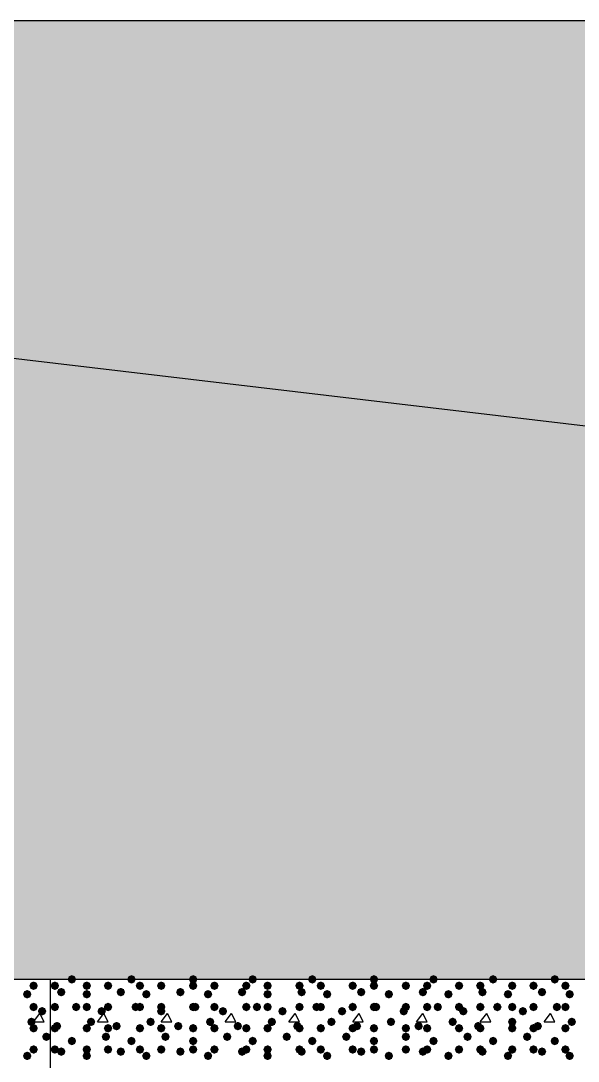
# Model space of a CAD drawing. Header units: millimetres. Extents: x 0 to 420, y 0 to 297.
# Drawn here: x 89.41 to 100.5, y 199.62 to 220.34 of the extents above; entities that cross this region are included whole.
import ezdxf

# ---------------------------------------------------------------- set-up
doc = ezdxf.new("R2010")
doc.units = ezdxf.units.MM
doc.layers.get('0').update_dxf_attribs({"linetype": 'CONTINUOUS'})

msp = doc.modelspace()

# ---------------------------------------------------------------- hatches: boundary and pattern name
at = {"true_color": 0x000008}
h = msp.add_hatch(color=0, dxfattribs=at)
h.paths.add_polyline_path([(193.844333, 220.345), (32.469667, 220.345), (193.844333, 201.252667)], flags=0)
h.paths.add_polyline_path([(32.469667, 220.345), (193.844333, 201.252667), (32.469667, 201.252667)], flags=0)
for points in [[(90.508667, 201.252667), (90.483796, 201.192871), (90.424, 201.168), (90.364204, 201.192871), (90.339333, 201.252667), (90.364204, 201.312462), (90.424, 201.337333), (90.483796, 201.312463)], [(91.694, 201.252667), (91.669129, 201.192871), (91.609333, 201.168), (91.549538, 201.192871), (91.524667, 201.252667), (91.549537, 201.312462), (91.609333, 201.337333), (91.669129, 201.312463)], [(92.921667, 201.252667), (92.896796, 201.192871), (92.837, 201.168), (92.777204, 201.192871), (92.752333, 201.252667), (92.777204, 201.312462), (92.837, 201.337333), (92.896796, 201.312463)], [(94.107, 201.252667), (94.082129, 201.192871), (94.022333, 201.168), (93.962538, 201.192871), (93.937667, 201.252667), (93.962537, 201.312462), (94.022333, 201.337333), (94.082129, 201.312463)], [(95.292333, 201.252667), (95.267463, 201.192871), (95.207667, 201.168), (95.147871, 201.192871), (95.123, 201.252667), (95.147871, 201.312462), (95.207667, 201.337333), (95.267462, 201.312463)], [(96.52, 201.252667), (96.495129, 201.192871), (96.435333, 201.168), (96.375538, 201.192871), (96.350667, 201.252667), (96.375537, 201.312462), (96.435333, 201.337333), (96.495129, 201.312463)], [(97.705333, 201.252667), (97.680463, 201.192871), (97.620667, 201.168), (97.560871, 201.192871), (97.536, 201.252667), (97.560871, 201.312462), (97.620667, 201.337333), (97.680462, 201.312463)], [(98.890667, 201.252667), (98.865796, 201.192871), (98.806, 201.168), (98.746204, 201.192871), (98.721333, 201.252667), (98.746204, 201.312462), (98.806, 201.337333), (98.865796, 201.312463)], [(100.118333, 201.252667), (100.093463, 201.192871), (100.033667, 201.168), (99.973871, 201.192871), (99.949, 201.252667), (99.973871, 201.312462), (100.033667, 201.337333), (100.093462, 201.312463)], [(90.17, 201.125667), (90.145129, 201.065871), (90.085333, 201.041), (90.025538, 201.065871), (90.000667, 201.125667), (90.025537, 201.185462), (90.085333, 201.210333), (90.145129, 201.185463)], [(90.297, 200.998667), (90.272129, 200.938871), (90.212333, 200.914), (90.152538, 200.938871), (90.127667, 200.998667), (90.152537, 201.058462), (90.212333, 201.083333), (90.272129, 201.058463)], [(90.805, 201.125667), (90.780129, 201.065871), (90.720333, 201.041), (90.660538, 201.065871), (90.635667, 201.125667), (90.660537, 201.185462), (90.720333, 201.210333), (90.780129, 201.185463)], [(90.805, 200.956333), (90.780129, 200.896537), (90.720333, 200.871667), (90.660538, 200.896537), (90.635667, 200.956333), (90.660537, 201.016129), (90.720333, 201.041), (90.780129, 201.016129)], [(91.228333, 201.125667), (91.203463, 201.065871), (91.143667, 201.041), (91.083871, 201.065871), (91.059, 201.125667), (91.083871, 201.185462), (91.143667, 201.210333), (91.203462, 201.185463)], [(91.482333, 200.998667), (91.457463, 200.938871), (91.397667, 200.914), (91.337871, 200.938871), (91.313, 200.998667), (91.337871, 201.058462), (91.397667, 201.083333), (91.457462, 201.058463)], [(91.863333, 201.125667), (91.838463, 201.065871), (91.778667, 201.041), (91.718871, 201.065871), (91.694, 201.125667), (91.718871, 201.185462), (91.778667, 201.210333), (91.838462, 201.185463)], [(91.990333, 200.956333), (91.965463, 200.896537), (91.905667, 200.871667), (91.845871, 200.896537), (91.821, 200.956333), (91.845871, 201.016129), (91.905667, 201.041), (91.965462, 201.016129)], [(92.286667, 201.125667), (92.261796, 201.065871), (92.202, 201.041), (92.142204, 201.065871), (92.117333, 201.125667), (92.142204, 201.185462), (92.202, 201.210333), (92.261796, 201.185463)], [(92.667667, 200.998667), (92.642796, 200.938871), (92.583, 200.914), (92.523204, 200.938871), (92.498333, 200.998667), (92.523204, 201.058462), (92.583, 201.083333), (92.642796, 201.058463)], [(92.921667, 201.125667), (92.896796, 201.065871), (92.837, 201.041), (92.777204, 201.065871), (92.752333, 201.125667), (92.777204, 201.185462), (92.837, 201.210333), (92.896796, 201.185463)], [(93.218, 200.956333), (93.193129, 200.896537), (93.133333, 200.871667), (93.073538, 200.896537), (93.048667, 200.956333), (93.073537, 201.016129), (93.133333, 201.041), (93.193129, 201.016129)], [(93.345, 201.125667), (93.320129, 201.065871), (93.260333, 201.041), (93.200538, 201.065871), (93.175667, 201.125667), (93.200537, 201.185462), (93.260333, 201.210333), (93.320129, 201.185463)], [(93.895333, 200.998667), (93.870463, 200.938871), (93.810667, 200.914), (93.750871, 200.938871), (93.726, 200.998667), (93.750871, 201.058462), (93.810667, 201.083333), (93.870462, 201.058463)], [(93.98, 201.125667), (93.955129, 201.065871), (93.895333, 201.041), (93.835538, 201.065871), (93.810667, 201.125667), (93.835537, 201.185462), (93.895333, 201.210333), (93.955129, 201.185463)], [(94.403333, 201.125667), (94.378463, 201.065871), (94.318667, 201.041), (94.258871, 201.065871), (94.234, 201.125667), (94.258871, 201.185462), (94.318667, 201.210333), (94.378462, 201.185463)], [(94.403333, 200.956333), (94.378463, 200.896537), (94.318667, 200.871667), (94.258871, 200.896537), (94.234, 200.956333), (94.258871, 201.016129), (94.318667, 201.041), (94.378462, 201.016129)], [(95.038333, 201.125667), (95.013463, 201.065871), (94.953667, 201.041), (94.893871, 201.065871), (94.869, 201.125667), (94.893871, 201.185462), (94.953667, 201.210333), (95.013462, 201.185463)], [(95.080667, 200.998667), (95.055796, 200.938871), (94.996, 200.914), (94.936204, 200.938871), (94.911333, 200.998667), (94.936204, 201.058462), (94.996, 201.083333), (95.055796, 201.058463)], [(95.461667, 201.125667), (95.436796, 201.065871), (95.377, 201.041), (95.317204, 201.065871), (95.292333, 201.125667), (95.317204, 201.185462), (95.377, 201.210333), (95.436796, 201.185463)], [(95.588667, 200.956333), (95.563796, 200.896537), (95.504, 200.871667), (95.444204, 200.896537), (95.419333, 200.956333), (95.444204, 201.016129), (95.504, 201.041), (95.563796, 201.016129)], [(96.096667, 201.125667), (96.071796, 201.065871), (96.012, 201.041), (95.952204, 201.065871), (95.927333, 201.125667), (95.952204, 201.185462), (96.012, 201.210333), (96.071796, 201.185463)], [(96.266, 200.998667), (96.241129, 200.938871), (96.181333, 200.914), (96.121537, 200.938871), (96.096667, 200.998667), (96.121537, 201.058462), (96.181333, 201.083333), (96.241129, 201.058463)], [(96.52, 201.125667), (96.495129, 201.065871), (96.435333, 201.041), (96.375538, 201.065871), (96.350667, 201.125667), (96.375537, 201.185462), (96.435333, 201.210333), (96.495129, 201.185463)], [(96.816333, 200.956333), (96.791462, 200.896537), (96.731667, 200.871667), (96.671871, 200.896537), (96.647, 200.956333), (96.671871, 201.016129), (96.731667, 201.041), (96.791462, 201.016129)], [(97.155, 201.125667), (97.130129, 201.065871), (97.070333, 201.041), (97.010538, 201.065871), (96.985667, 201.125667), (97.010537, 201.185462), (97.070333, 201.210333), (97.130129, 201.185463)], [(97.493667, 200.998667), (97.468796, 200.938871), (97.409, 200.914), (97.349204, 200.938871), (97.324333, 200.998667), (97.349204, 201.058462), (97.409, 201.083333), (97.468796, 201.058463)], [(97.578333, 201.125667), (97.553463, 201.065871), (97.493667, 201.041), (97.433871, 201.065871), (97.409, 201.125667), (97.433871, 201.185462), (97.493667, 201.210333), (97.553462, 201.185463)], [(98.001667, 200.956333), (97.976796, 200.896537), (97.917, 200.871667), (97.857204, 200.896537), (97.832333, 200.956333), (97.857204, 201.016129), (97.917, 201.041), (97.976796, 201.016129)], [(98.213333, 201.125667), (98.188463, 201.065871), (98.128667, 201.041), (98.068871, 201.065871), (98.044, 201.125667), (98.068871, 201.185462), (98.128667, 201.210333), (98.188462, 201.185463)], [(98.636667, 201.125667), (98.611796, 201.065871), (98.552, 201.041), (98.492204, 201.065871), (98.467333, 201.125667), (98.492204, 201.185462), (98.552, 201.210333), (98.611796, 201.185463)], [(98.679, 200.998667), (98.654129, 200.938871), (98.594333, 200.914), (98.534538, 200.938871), (98.509667, 200.998667), (98.534537, 201.058462), (98.594333, 201.083333), (98.654129, 201.058463)], [(99.187, 200.956333), (99.162129, 200.896537), (99.102333, 200.871667), (99.042538, 200.896537), (99.017667, 200.956333), (99.042537, 201.016129), (99.102333, 201.041), (99.162129, 201.016129)], [(99.271667, 201.125667), (99.246796, 201.065871), (99.187, 201.041), (99.127204, 201.065871), (99.102333, 201.125667), (99.127204, 201.185462), (99.187, 201.210333), (99.246796, 201.185463)], [(99.695, 201.125667), (99.670129, 201.065871), (99.610333, 201.041), (99.550538, 201.065871), (99.525667, 201.125667), (99.550537, 201.185462), (99.610333, 201.210333), (99.670129, 201.185463)], [(99.864333, 200.998667), (99.839462, 200.938871), (99.779667, 200.914), (99.719871, 200.938871), (99.695, 200.998667), (99.719871, 201.058462), (99.779667, 201.083333), (99.839462, 201.058463)], [(100.33, 201.125667), (100.305129, 201.065871), (100.245333, 201.041), (100.185538, 201.065871), (100.160667, 201.125667), (100.185537, 201.185462), (100.245333, 201.210333), (100.305129, 201.185463)], [(100.414667, 200.956333), (100.389796, 200.896537), (100.33, 200.871667), (100.270204, 200.896537), (100.245333, 200.956333), (100.270204, 201.016129), (100.33, 201.041), (100.389796, 201.016129)], [(90.17, 200.702333), (90.145129, 200.642537), (90.085333, 200.617667), (90.025538, 200.642537), (90.000667, 200.702333), (90.025537, 200.762129), (90.085333, 200.787), (90.145129, 200.762129)], [(90.593333, 200.702333), (90.568463, 200.642537), (90.508667, 200.617667), (90.448871, 200.642537), (90.424, 200.702333), (90.448871, 200.762129), (90.508667, 200.787), (90.568462, 200.762129)], [(90.805, 200.702333), (90.780129, 200.642537), (90.720333, 200.617667), (90.660538, 200.642537), (90.635667, 200.702333), (90.660537, 200.762129), (90.720333, 200.787), (90.780129, 200.762129)], [(91.101333, 200.617667), (91.076462, 200.557871), (91.016667, 200.533), (90.956871, 200.557871), (90.932, 200.617667), (90.956871, 200.677462), (91.016667, 200.702333), (91.076462, 200.677463)], [(91.228333, 200.702333), (91.203463, 200.642537), (91.143667, 200.617667), (91.083871, 200.642537), (91.059, 200.702333), (91.083871, 200.762129), (91.143667, 200.787), (91.203462, 200.762129)], [(91.778667, 200.702333), (91.753796, 200.642537), (91.694, 200.617667), (91.634204, 200.642537), (91.609333, 200.702333), (91.634204, 200.762129), (91.694, 200.787), (91.753796, 200.762129)], [(91.863333, 200.702333), (91.838463, 200.642537), (91.778667, 200.617667), (91.718871, 200.642537), (91.694, 200.702333), (91.718871, 200.762129), (91.778667, 200.787), (91.838462, 200.762129)], [(92.286667, 200.702333), (92.261796, 200.642537), (92.202, 200.617667), (92.142204, 200.642537), (92.117333, 200.702333), (92.142204, 200.762129), (92.202, 200.787), (92.261796, 200.762129)], [(92.286667, 200.617667), (92.261796, 200.557871), (92.202, 200.533), (92.142204, 200.557871), (92.117333, 200.617667), (92.142204, 200.677462), (92.202, 200.702333), (92.261796, 200.677463)], [(92.921667, 200.702333), (92.896796, 200.642537), (92.837, 200.617667), (92.777204, 200.642537), (92.752333, 200.702333), (92.777204, 200.762129), (92.837, 200.787), (92.896796, 200.762129)], [(92.964, 200.702333), (92.939129, 200.642537), (92.879333, 200.617667), (92.819538, 200.642537), (92.794667, 200.702333), (92.819537, 200.762129), (92.879333, 200.787), (92.939129, 200.762129)], [(93.345, 200.702333), (93.320129, 200.642537), (93.260333, 200.617667), (93.200538, 200.642537), (93.175667, 200.702333), (93.200537, 200.762129), (93.260333, 200.787), (93.320129, 200.762129)], [(93.514333, 200.617667), (93.489462, 200.557871), (93.429667, 200.533), (93.369871, 200.557871), (93.345, 200.617667), (93.369871, 200.677462), (93.429667, 200.702333), (93.489462, 200.677463)], [(93.98, 200.702333), (93.955129, 200.642537), (93.895333, 200.617667), (93.835538, 200.642537), (93.810667, 200.702333), (93.835537, 200.762129), (93.895333, 200.787), (93.955129, 200.762129)], [(94.191667, 200.702333), (94.166796, 200.642537), (94.107, 200.617667), (94.047204, 200.642537), (94.022333, 200.702333), (94.047204, 200.762129), (94.107, 200.787), (94.166796, 200.762129)], [(94.403333, 200.702333), (94.378463, 200.642537), (94.318667, 200.617667), (94.258871, 200.642537), (94.234, 200.702333), (94.258871, 200.762129), (94.318667, 200.787), (94.378462, 200.762129)], [(94.699667, 200.617667), (94.674796, 200.557871), (94.615, 200.533), (94.555204, 200.557871), (94.530333, 200.617667), (94.555204, 200.677462), (94.615, 200.702333), (94.674796, 200.677463)], [(95.038333, 200.702333), (95.013463, 200.642537), (94.953667, 200.617667), (94.893871, 200.642537), (94.869, 200.702333), (94.893871, 200.762129), (94.953667, 200.787), (95.013462, 200.762129)], [(95.377, 200.702333), (95.352129, 200.642537), (95.292333, 200.617667), (95.232538, 200.642537), (95.207667, 200.702333), (95.232537, 200.762129), (95.292333, 200.787), (95.352129, 200.762129)], [(95.461667, 200.702333), (95.436796, 200.642537), (95.377, 200.617667), (95.317204, 200.642537), (95.292333, 200.702333), (95.317204, 200.762129), (95.377, 200.787), (95.436796, 200.762129)], [(95.885, 200.617667), (95.860129, 200.557871), (95.800333, 200.533), (95.740538, 200.557871), (95.715667, 200.617667), (95.740537, 200.677462), (95.800333, 200.702333), (95.860129, 200.677463)], [(96.096667, 200.702333), (96.071796, 200.642537), (96.012, 200.617667), (95.952204, 200.642537), (95.927333, 200.702333), (95.952204, 200.762129), (96.012, 200.787), (96.071796, 200.762129)], [(96.52, 200.702333), (96.495129, 200.642537), (96.435333, 200.617667), (96.375538, 200.642537), (96.350667, 200.702333), (96.375537, 200.762129), (96.435333, 200.787), (96.495129, 200.762129)], [(96.562333, 200.702333), (96.537463, 200.642537), (96.477667, 200.617667), (96.417871, 200.642537), (96.393, 200.702333), (96.417871, 200.762129), (96.477667, 200.787), (96.537462, 200.762129)], [(97.112667, 200.617667), (97.087796, 200.557871), (97.028, 200.533), (96.968204, 200.557871), (96.943333, 200.617667), (96.968204, 200.677462), (97.028, 200.702333), (97.087796, 200.677463)], [(97.155, 200.702333), (97.130129, 200.642537), (97.070333, 200.617667), (97.010538, 200.642537), (96.985667, 200.702333), (97.010537, 200.762129), (97.070333, 200.787), (97.130129, 200.762129)], [(97.578333, 200.702333), (97.553463, 200.642537), (97.493667, 200.617667), (97.433871, 200.642537), (97.409, 200.702333), (97.433871, 200.762129), (97.493667, 200.787), (97.553462, 200.762129)], [(97.79, 200.702333), (97.765129, 200.642537), (97.705333, 200.617667), (97.645538, 200.642537), (97.620667, 200.702333), (97.645537, 200.762129), (97.705333, 200.787), (97.765129, 200.762129)], [(98.213333, 200.702333), (98.188463, 200.642537), (98.128667, 200.617667), (98.068871, 200.642537), (98.044, 200.702333), (98.068871, 200.762129), (98.128667, 200.787), (98.188462, 200.762129)], [(98.298, 200.617667), (98.273129, 200.557871), (98.213333, 200.533), (98.153537, 200.557871), (98.128667, 200.617667), (98.153537, 200.677462), (98.213333, 200.702333), (98.273129, 200.677463)], [(98.636667, 200.702333), (98.611796, 200.642537), (98.552, 200.617667), (98.492204, 200.642537), (98.467333, 200.702333), (98.492204, 200.762129), (98.552, 200.787), (98.611796, 200.762129)], [(98.975333, 200.702333), (98.950463, 200.642537), (98.890667, 200.617667), (98.830871, 200.642537), (98.806, 200.702333), (98.830871, 200.762129), (98.890667, 200.787), (98.950462, 200.762129)], [(99.271667, 200.702333), (99.246796, 200.642537), (99.187, 200.617667), (99.127204, 200.642537), (99.102333, 200.702333), (99.127204, 200.762129), (99.187, 200.787), (99.246796, 200.762129)], [(99.483333, 200.617667), (99.458463, 200.557871), (99.398667, 200.533), (99.338871, 200.557871), (99.314, 200.617667), (99.338871, 200.677462), (99.398667, 200.702333), (99.458462, 200.677463)], [(99.695, 200.702333), (99.670129, 200.642537), (99.610333, 200.617667), (99.550538, 200.642537), (99.525667, 200.702333), (99.550537, 200.762129), (99.610333, 200.787), (99.670129, 200.762129)], [(100.160667, 200.702333), (100.135796, 200.642537), (100.076, 200.617667), (100.016204, 200.642537), (99.991333, 200.702333), (100.016204, 200.762129), (100.076, 200.787), (100.135796, 200.762129)], [(100.33, 200.702333), (100.305129, 200.642537), (100.245333, 200.617667), (100.185538, 200.642537), (100.160667, 200.702333), (100.185537, 200.762129), (100.245333, 200.787), (100.305129, 200.762129)], [(90.212333, 200.321333), (90.187463, 200.261537), (90.127667, 200.236667), (90.067871, 200.261537), (90.043, 200.321333), (90.067871, 200.381129), (90.127667, 200.406), (90.187462, 200.381129)], [(90.889667, 200.406), (90.864796, 200.346204), (90.805, 200.321333), (90.745204, 200.346204), (90.720333, 200.406), (90.745204, 200.465796), (90.805, 200.490667), (90.864796, 200.465796)], [(91.397667, 200.321333), (91.372796, 200.261537), (91.313, 200.236667), (91.253204, 200.261537), (91.228333, 200.321333), (91.253204, 200.381129), (91.313, 200.406), (91.372796, 200.381129)], [(92.075, 200.406), (92.050129, 200.346204), (91.990333, 200.321333), (91.930538, 200.346204), (91.905667, 200.406), (91.930537, 200.465796), (91.990333, 200.490667), (92.050129, 200.465796)], [(92.625333, 200.321333), (92.600463, 200.261537), (92.540667, 200.236667), (92.480871, 200.261537), (92.456, 200.321333), (92.480871, 200.381129), (92.540667, 200.406), (92.600462, 200.381129)], [(93.260333, 200.406), (93.235463, 200.346204), (93.175667, 200.321333), (93.115871, 200.346204), (93.091, 200.406), (93.115871, 200.465796), (93.175667, 200.490667), (93.235462, 200.465796)], [(93.810667, 200.321333), (93.785796, 200.261537), (93.726, 200.236667), (93.666204, 200.261537), (93.641333, 200.321333), (93.666204, 200.381129), (93.726, 200.406), (93.785796, 200.381129)], [(94.488, 200.406), (94.463129, 200.346204), (94.403333, 200.321333), (94.343537, 200.346204), (94.318667, 200.406), (94.343537, 200.465796), (94.403333, 200.490667), (94.463129, 200.465796)], [(94.996, 200.321333), (94.971129, 200.261537), (94.911333, 200.236667), (94.851537, 200.261537), (94.826667, 200.321333), (94.851537, 200.381129), (94.911333, 200.406), (94.971129, 200.381129)], [(95.673333, 200.406), (95.648463, 200.346204), (95.588667, 200.321333), (95.528871, 200.346204), (95.504, 200.406), (95.528871, 200.465796), (95.588667, 200.490667), (95.648462, 200.465796)], [(96.181333, 200.321333), (96.156462, 200.261537), (96.096667, 200.236667), (96.036871, 200.261537), (96.012, 200.321333), (96.036871, 200.381129), (96.096667, 200.406), (96.156462, 200.381129)], [(96.858667, 200.406), (96.833796, 200.346204), (96.774, 200.321333), (96.714204, 200.346204), (96.689333, 200.406), (96.714204, 200.465796), (96.774, 200.490667), (96.833796, 200.465796)], [(97.409, 200.321333), (97.384129, 200.261537), (97.324333, 200.236667), (97.264538, 200.261537), (97.239667, 200.321333), (97.264537, 200.381129), (97.324333, 200.406), (97.384129, 200.381129)], [(98.086333, 200.406), (98.061462, 200.346204), (98.001667, 200.321333), (97.941871, 200.346204), (97.917, 200.406), (97.941871, 200.465796), (98.001667, 200.490667), (98.061462, 200.465796)], [(98.594333, 200.321333), (98.569462, 200.261537), (98.509667, 200.236667), (98.449871, 200.261537), (98.425, 200.321333), (98.449871, 200.381129), (98.509667, 200.406), (98.569462, 200.381129)], [(99.271667, 200.406), (99.246796, 200.346204), (99.187, 200.321333), (99.127204, 200.346204), (99.102333, 200.406), (99.127204, 200.465796), (99.187, 200.490667), (99.246796, 200.465796)], [(99.779667, 200.321333), (99.754796, 200.261537), (99.695, 200.236667), (99.635204, 200.261537), (99.610333, 200.321333), (99.635204, 200.381129), (99.695, 200.406), (99.754796, 200.381129)], [(100.457, 200.406), (100.432129, 200.346204), (100.372333, 200.321333), (100.312538, 200.346204), (100.287667, 200.406), (100.312537, 200.465796), (100.372333, 200.490667), (100.432129, 200.465796)], [(90.17, 200.279), (90.145129, 200.219204), (90.085333, 200.194333), (90.025538, 200.219204), (90.000667, 200.279), (90.025537, 200.338796), (90.085333, 200.363667), (90.145129, 200.338796)], [(90.805, 200.279), (90.780129, 200.219204), (90.720333, 200.194333), (90.660538, 200.219204), (90.635667, 200.279), (90.660537, 200.338796), (90.720333, 200.363667), (90.780129, 200.338796)], [(91.186, 200.109667), (91.161129, 200.049871), (91.101333, 200.025), (91.041537, 200.049871), (91.016667, 200.109667), (91.041537, 200.169462), (91.101333, 200.194333), (91.161129, 200.169463)], [(91.228333, 200.279), (91.203463, 200.219204), (91.143667, 200.194333), (91.083871, 200.219204), (91.059, 200.279), (91.083871, 200.338796), (91.143667, 200.363667), (91.203462, 200.338796)], [(91.863333, 200.279), (91.838463, 200.219204), (91.778667, 200.194333), (91.718871, 200.219204), (91.694, 200.279), (91.718871, 200.338796), (91.778667, 200.363667), (91.838462, 200.338796)], [(92.286667, 200.279), (92.261796, 200.219204), (92.202, 200.194333), (92.142204, 200.219204), (92.117333, 200.279), (92.142204, 200.338796), (92.202, 200.363667), (92.261796, 200.338796)], [(92.371333, 200.109667), (92.346463, 200.049871), (92.286667, 200.025), (92.226871, 200.049871), (92.202, 200.109667), (92.226871, 200.169462), (92.286667, 200.194333), (92.346462, 200.169463)], [(92.921667, 200.279), (92.896796, 200.219204), (92.837, 200.194333), (92.777204, 200.219204), (92.752333, 200.279), (92.777204, 200.338796), (92.837, 200.363667), (92.896796, 200.338796)], [(93.345, 200.279), (93.320129, 200.219204), (93.260333, 200.194333), (93.200538, 200.219204), (93.175667, 200.279), (93.200537, 200.338796), (93.260333, 200.363667), (93.320129, 200.338796)], [(93.599, 200.109667), (93.574129, 200.049871), (93.514333, 200.025), (93.454538, 200.049871), (93.429667, 200.109667), (93.454537, 200.169462), (93.514333, 200.194333), (93.574129, 200.169463)], [(93.98, 200.279), (93.955129, 200.219204), (93.895333, 200.194333), (93.835538, 200.219204), (93.810667, 200.279), (93.835537, 200.338796), (93.895333, 200.363667), (93.955129, 200.338796)], [(94.403333, 200.279), (94.378463, 200.219204), (94.318667, 200.194333), (94.258871, 200.219204), (94.234, 200.279), (94.258871, 200.338796), (94.318667, 200.363667), (94.378462, 200.338796)], [(94.784333, 200.109667), (94.759462, 200.049871), (94.699667, 200.025), (94.639871, 200.049871), (94.615, 200.109667), (94.639871, 200.169462), (94.699667, 200.194333), (94.759462, 200.169463)], [(95.038333, 200.279), (95.013463, 200.219204), (94.953667, 200.194333), (94.893871, 200.219204), (94.869, 200.279), (94.893871, 200.338796), (94.953667, 200.363667), (95.013462, 200.338796)], [(95.461667, 200.279), (95.436796, 200.219204), (95.377, 200.194333), (95.317204, 200.219204), (95.292333, 200.279), (95.317204, 200.338796), (95.377, 200.363667), (95.436796, 200.338796)], [(95.969667, 200.109667), (95.944796, 200.049871), (95.885, 200.025), (95.825204, 200.049871), (95.800333, 200.109667), (95.825204, 200.169462), (95.885, 200.194333), (95.944796, 200.169463)], [(96.096667, 200.279), (96.071796, 200.219204), (96.012, 200.194333), (95.952204, 200.219204), (95.927333, 200.279), (95.952204, 200.338796), (96.012, 200.363667), (96.071796, 200.338796)], [(96.52, 200.279), (96.495129, 200.219204), (96.435333, 200.194333), (96.375538, 200.219204), (96.350667, 200.279), (96.375537, 200.338796), (96.435333, 200.363667), (96.495129, 200.338796)], [(97.155, 200.279), (97.130129, 200.219204), (97.070333, 200.194333), (97.010538, 200.219204), (96.985667, 200.279), (97.010537, 200.338796), (97.070333, 200.363667), (97.130129, 200.338796)], [(97.155, 200.109667), (97.130129, 200.049871), (97.070333, 200.025), (97.010538, 200.049871), (96.985667, 200.109667), (97.010537, 200.169462), (97.070333, 200.194333), (97.130129, 200.169463)], [(97.578333, 200.279), (97.553463, 200.219204), (97.493667, 200.194333), (97.433871, 200.219204), (97.409, 200.279), (97.433871, 200.338796), (97.493667, 200.363667), (97.553462, 200.338796)], [(98.213333, 200.279), (98.188463, 200.219204), (98.128667, 200.194333), (98.068871, 200.219204), (98.044, 200.279), (98.068871, 200.338796), (98.128667, 200.363667), (98.188462, 200.338796)], [(98.382667, 200.109667), (98.357796, 200.049871), (98.298, 200.025), (98.238204, 200.049871), (98.213333, 200.109667), (98.238204, 200.169462), (98.298, 200.194333), (98.357796, 200.169463)], [(98.636667, 200.279), (98.611796, 200.219204), (98.552, 200.194333), (98.492204, 200.219204), (98.467333, 200.279), (98.492204, 200.338796), (98.552, 200.363667), (98.611796, 200.338796)], [(99.271667, 200.279), (99.246796, 200.219204), (99.187, 200.194333), (99.127204, 200.219204), (99.102333, 200.279), (99.127204, 200.338796), (99.187, 200.363667), (99.246796, 200.338796)], [(99.568, 200.109667), (99.543129, 200.049871), (99.483333, 200.025), (99.423537, 200.049871), (99.398667, 200.109667), (99.423537, 200.169462), (99.483333, 200.194333), (99.543129, 200.169463)], [(99.695, 200.279), (99.670129, 200.219204), (99.610333, 200.194333), (99.550538, 200.219204), (99.525667, 200.279), (99.550537, 200.338796), (99.610333, 200.363667), (99.670129, 200.338796)], [(100.33, 200.279), (100.305129, 200.219204), (100.245333, 200.194333), (100.185538, 200.219204), (100.160667, 200.279), (100.185537, 200.338796), (100.245333, 200.363667), (100.305129, 200.338796)], [(90.508667, 200.025), (90.483796, 199.965204), (90.424, 199.940333), (90.364204, 199.965204), (90.339333, 200.025), (90.364204, 200.084796), (90.424, 200.109667), (90.483796, 200.084796)], [(91.694, 200.025), (91.669129, 199.965204), (91.609333, 199.940333), (91.549538, 199.965204), (91.524667, 200.025), (91.549537, 200.084796), (91.609333, 200.109667), (91.669129, 200.084796)], [(92.921667, 200.025), (92.896796, 199.965204), (92.837, 199.940333), (92.777204, 199.965204), (92.752333, 200.025), (92.777204, 200.084796), (92.837, 200.109667), (92.896796, 200.084796)], [(94.107, 200.025), (94.082129, 199.965204), (94.022333, 199.940333), (93.962538, 199.965204), (93.937667, 200.025), (93.962537, 200.084796), (94.022333, 200.109667), (94.082129, 200.084796)], [(95.292333, 200.025), (95.267463, 199.965204), (95.207667, 199.940333), (95.147871, 199.965204), (95.123, 200.025), (95.147871, 200.084796), (95.207667, 200.109667), (95.267462, 200.084796)], [(96.52, 200.025), (96.495129, 199.965204), (96.435333, 199.940333), (96.375538, 199.965204), (96.350667, 200.025), (96.375537, 200.084796), (96.435333, 200.109667), (96.495129, 200.084796)], [(97.705333, 200.025), (97.680463, 199.965204), (97.620667, 199.940333), (97.560871, 199.965204), (97.536, 200.025), (97.560871, 200.084796), (97.620667, 200.109667), (97.680462, 200.084796)], [(98.890667, 200.025), (98.865796, 199.965204), (98.806, 199.940333), (98.746204, 199.965204), (98.721333, 200.025), (98.746204, 200.084796), (98.806, 200.109667), (98.865796, 200.084796)], [(100.118333, 200.025), (100.093463, 199.965204), (100.033667, 199.940333), (99.973871, 199.965204), (99.949, 200.025), (99.973871, 200.084796), (100.033667, 200.109667), (100.093462, 200.084796)], [(90.17, 199.855667), (90.145129, 199.795871), (90.085333, 199.771), (90.025538, 199.795871), (90.000667, 199.855667), (90.025537, 199.915462), (90.085333, 199.940333), (90.145129, 199.915463)], [(90.297, 199.813333), (90.272129, 199.753537), (90.212333, 199.728667), (90.152538, 199.753537), (90.127667, 199.813333), (90.152537, 199.873129), (90.212333, 199.898), (90.272129, 199.873129)], [(90.805, 199.855667), (90.780129, 199.795871), (90.720333, 199.771), (90.660538, 199.795871), (90.635667, 199.855667), (90.660537, 199.915462), (90.720333, 199.940333), (90.780129, 199.915463)], [(90.805, 199.728667), (90.780129, 199.668871), (90.720333, 199.644), (90.660538, 199.668871), (90.635667, 199.728667), (90.660537, 199.788462), (90.720333, 199.813333), (90.780129, 199.788463)], [(91.228333, 199.855667), (91.203463, 199.795871), (91.143667, 199.771), (91.083871, 199.795871), (91.059, 199.855667), (91.083871, 199.915462), (91.143667, 199.940333), (91.203462, 199.915463)], [(91.482333, 199.813333), (91.457463, 199.753537), (91.397667, 199.728667), (91.337871, 199.753537), (91.313, 199.813333), (91.337871, 199.873129), (91.397667, 199.898), (91.457462, 199.873129)], [(91.863333, 199.855667), (91.838463, 199.795871), (91.778667, 199.771), (91.718871, 199.795871), (91.694, 199.855667), (91.718871, 199.915462), (91.778667, 199.940333), (91.838462, 199.915463)], [(91.990333, 199.728667), (91.965463, 199.668871), (91.905667, 199.644), (91.845871, 199.668871), (91.821, 199.728667), (91.845871, 199.788462), (91.905667, 199.813333), (91.965462, 199.788463)], [(92.286667, 199.855667), (92.261796, 199.795871), (92.202, 199.771), (92.142204, 199.795871), (92.117333, 199.855667), (92.142204, 199.915462), (92.202, 199.940333), (92.261796, 199.915463)], [(92.667667, 199.813333), (92.642796, 199.753537), (92.583, 199.728667), (92.523204, 199.753537), (92.498333, 199.813333), (92.523204, 199.873129), (92.583, 199.898), (92.642796, 199.873129)], [(92.921667, 199.855667), (92.896796, 199.795871), (92.837, 199.771), (92.777204, 199.795871), (92.752333, 199.855667), (92.777204, 199.915462), (92.837, 199.940333), (92.896796, 199.915463)], [(93.218, 199.728667), (93.193129, 199.668871), (93.133333, 199.644), (93.073538, 199.668871), (93.048667, 199.728667), (93.073537, 199.788462), (93.133333, 199.813333), (93.193129, 199.788463)], [(93.345, 199.855667), (93.320129, 199.795871), (93.260333, 199.771), (93.200538, 199.795871), (93.175667, 199.855667), (93.200537, 199.915462), (93.260333, 199.940333), (93.320129, 199.915463)], [(93.895333, 199.813333), (93.870463, 199.753537), (93.810667, 199.728667), (93.750871, 199.753537), (93.726, 199.813333), (93.750871, 199.873129), (93.810667, 199.898), (93.870462, 199.873129)], [(93.98, 199.855667), (93.955129, 199.795871), (93.895333, 199.771), (93.835538, 199.795871), (93.810667, 199.855667), (93.835537, 199.915462), (93.895333, 199.940333), (93.955129, 199.915463)], [(94.403333, 199.855667), (94.378463, 199.795871), (94.318667, 199.771), (94.258871, 199.795871), (94.234, 199.855667), (94.258871, 199.915462), (94.318667, 199.940333), (94.378462, 199.915463)], [(94.403333, 199.728667), (94.378463, 199.668871), (94.318667, 199.644), (94.258871, 199.668871), (94.234, 199.728667), (94.258871, 199.788462), (94.318667, 199.813333), (94.378462, 199.788463)], [(95.038333, 199.855667), (95.013463, 199.795871), (94.953667, 199.771), (94.893871, 199.795871), (94.869, 199.855667), (94.893871, 199.915462), (94.953667, 199.940333), (95.013462, 199.915463)], [(95.080667, 199.813333), (95.055796, 199.753537), (94.996, 199.728667), (94.936204, 199.753537), (94.911333, 199.813333), (94.936204, 199.873129), (94.996, 199.898), (95.055796, 199.873129)], [(95.461667, 199.855667), (95.436796, 199.795871), (95.377, 199.771), (95.317204, 199.795871), (95.292333, 199.855667), (95.317204, 199.915462), (95.377, 199.940333), (95.436796, 199.915463)], [(95.588667, 199.728667), (95.563796, 199.668871), (95.504, 199.644), (95.444204, 199.668871), (95.419333, 199.728667), (95.444204, 199.788462), (95.504, 199.813333), (95.563796, 199.788463)], [(96.096667, 199.855667), (96.071796, 199.795871), (96.012, 199.771), (95.952204, 199.795871), (95.927333, 199.855667), (95.952204, 199.915462), (96.012, 199.940333), (96.071796, 199.915463)], [(96.266, 199.813333), (96.241129, 199.753537), (96.181333, 199.728667), (96.121537, 199.753537), (96.096667, 199.813333), (96.121537, 199.873129), (96.181333, 199.898), (96.241129, 199.873129)], [(96.52, 199.855667), (96.495129, 199.795871), (96.435333, 199.771), (96.375538, 199.795871), (96.350667, 199.855667), (96.375537, 199.915462), (96.435333, 199.940333), (96.495129, 199.915463)], [(96.816333, 199.728667), (96.791462, 199.668871), (96.731667, 199.644), (96.671871, 199.668871), (96.647, 199.728667), (96.671871, 199.788462), (96.731667, 199.813333), (96.791462, 199.788463)], [(97.155, 199.855667), (97.130129, 199.795871), (97.070333, 199.771), (97.010538, 199.795871), (96.985667, 199.855667), (97.010537, 199.915462), (97.070333, 199.940333), (97.130129, 199.915463)], [(97.493667, 199.813333), (97.468796, 199.753537), (97.409, 199.728667), (97.349204, 199.753537), (97.324333, 199.813333), (97.349204, 199.873129), (97.409, 199.898), (97.468796, 199.873129)], [(97.578333, 199.855667), (97.553463, 199.795871), (97.493667, 199.771), (97.433871, 199.795871), (97.409, 199.855667), (97.433871, 199.915462), (97.493667, 199.940333), (97.553462, 199.915463)], [(98.001667, 199.728667), (97.976796, 199.668871), (97.917, 199.644), (97.857204, 199.668871), (97.832333, 199.728667), (97.857204, 199.788462), (97.917, 199.813333), (97.976796, 199.788463)], [(98.213333, 199.855667), (98.188463, 199.795871), (98.128667, 199.771), (98.068871, 199.795871), (98.044, 199.855667), (98.068871, 199.915462), (98.128667, 199.940333), (98.188462, 199.915463)], [(98.636667, 199.855667), (98.611796, 199.795871), (98.552, 199.771), (98.492204, 199.795871), (98.467333, 199.855667), (98.492204, 199.915462), (98.552, 199.940333), (98.611796, 199.915463)], [(98.679, 199.813333), (98.654129, 199.753537), (98.594333, 199.728667), (98.534538, 199.753537), (98.509667, 199.813333), (98.534537, 199.873129), (98.594333, 199.898), (98.654129, 199.873129)], [(99.187, 199.728667), (99.162129, 199.668871), (99.102333, 199.644), (99.042538, 199.668871), (99.017667, 199.728667), (99.042537, 199.788462), (99.102333, 199.813333), (99.162129, 199.788463)], [(99.271667, 199.855667), (99.246796, 199.795871), (99.187, 199.771), (99.127204, 199.795871), (99.102333, 199.855667), (99.127204, 199.915462), (99.187, 199.940333), (99.246796, 199.915463)], [(99.695, 199.855667), (99.670129, 199.795871), (99.610333, 199.771), (99.550538, 199.795871), (99.525667, 199.855667), (99.550537, 199.915462), (99.610333, 199.940333), (99.670129, 199.915463)], [(99.864333, 199.813333), (99.839462, 199.753537), (99.779667, 199.728667), (99.719871, 199.753537), (99.695, 199.813333), (99.719871, 199.873129), (99.779667, 199.898), (99.839462, 199.873129)], [(100.33, 199.855667), (100.305129, 199.795871), (100.245333, 199.771), (100.185538, 199.795871), (100.160667, 199.855667), (100.185537, 199.915462), (100.245333, 199.940333), (100.305129, 199.915463)], [(100.414667, 199.728667), (100.389796, 199.668871), (100.33, 199.644), (100.270204, 199.668871), (100.245333, 199.728667), (100.270204, 199.788462), (100.33, 199.813333), (100.389796, 199.788463)]]:
    msp.add_hatch(color=0, dxfattribs=at).paths.add_polyline_path(points, flags=0)
at = {"true_color": 0x000007}
for points in [[(89.619667, 200.956333), (89.594796, 200.896537), (89.535, 200.871667), (89.475204, 200.896537), (89.450333, 200.956333), (89.475204, 201.016129), (89.535, 201.041), (89.594796, 201.016129)], [(89.746667, 201.125667), (89.721796, 201.065871), (89.662, 201.041), (89.602204, 201.065871), (89.577333, 201.125667), (89.602204, 201.185462), (89.662, 201.210333), (89.721796, 201.185463)], [(89.746667, 200.702333), (89.721796, 200.642537), (89.662, 200.617667), (89.602204, 200.642537), (89.577333, 200.702333), (89.602204, 200.762129), (89.662, 200.787), (89.721796, 200.762129)], [(89.916, 200.617667), (89.891129, 200.557871), (89.831333, 200.533), (89.771537, 200.557871), (89.746667, 200.617667), (89.771537, 200.677462), (89.831333, 200.702333), (89.891129, 200.677463)], [(89.704333, 200.406), (89.679462, 200.346204), (89.619667, 200.321333), (89.559871, 200.346204), (89.535, 200.406), (89.559871, 200.465796), (89.619667, 200.490667), (89.679462, 200.465796)], [(89.746667, 200.279), (89.721796, 200.219204), (89.662, 200.194333), (89.602204, 200.219204), (89.577333, 200.279), (89.602204, 200.338796), (89.662, 200.363667), (89.721796, 200.338796)], [(90.000667, 200.109667), (89.975796, 200.049871), (89.916, 200.025), (89.856204, 200.049871), (89.831333, 200.109667), (89.856204, 200.169462), (89.916, 200.194333), (89.975796, 200.169463)], [(89.619667, 199.728667), (89.594796, 199.668871), (89.535, 199.644), (89.475204, 199.668871), (89.450333, 199.728667), (89.475204, 199.788462), (89.535, 199.813333), (89.594796, 199.788463)], [(89.746667, 199.855667), (89.721796, 199.795871), (89.662, 199.771), (89.602204, 199.795871), (89.577333, 199.855667), (89.602204, 199.915462), (89.662, 199.940333), (89.721796, 199.915463)]]:
    msp.add_hatch(color=0, dxfattribs=at).paths.add_polyline_path(points, flags=0)

# ---------------------------------------------------------------- linework, layer by layer
at = {"color": 0, "true_color": 0x000007}
for points in [[(31.369, 201.252667), (31.369, 177.927), (379.603, 177.927), (379.603, 201.252667), (217.17, 201.252667), (217.17, 222.461667), (193.844333, 222.461667), (193.844333, 201.252667)], [(31.369, 201.252667), (31.369, 177.927), (379.603, 177.927), (379.603, 201.252667), (217.17, 201.252667), (217.17, 222.461667), (193.844333, 222.461667), (193.844333, 201.252667)], [(87.884, 201.252667), (87.884, 199.136), (90.000667, 199.136), (90.000667, 201.252667)]]:
    msp.add_lwpolyline(points, close=True, dxfattribs=at)
at = {"color": 0, "true_color": 0x000008}
for points in [[(193.844333, 220.345), (32.469667, 220.345), (193.844333, 201.252667)], [(32.469667, 220.345), (193.844333, 201.252667), (32.469667, 201.252667)]]:
    msp.add_lwpolyline(points, close=True, dxfattribs=at)
at = {"color": 0, "true_color": 0x000007}
for points in [[(109.093, 201.252667), (90.000667, 201.252667)], [(89.662, 200.406), (89.789, 200.575333)], [(89.662, 200.406), (89.873667, 200.406)], [(89.873667, 200.406), (89.789, 200.575333)]]:
    msp.add_lwpolyline(points, dxfattribs=at)
at = {"color": 0, "true_color": 0x000008}
for points in [[(90.932, 200.406), (91.059, 200.575333)], [(90.932, 200.406), (91.143667, 200.406)], [(91.143667, 200.406), (91.059, 200.575333)], [(92.202, 200.406), (92.329, 200.575333)], [(92.202, 200.406), (92.413667, 200.406)], [(92.413667, 200.406), (92.329, 200.575333)], [(93.472, 200.406), (93.599, 200.575333)], [(93.472, 200.406), (93.683667, 200.406)], [(93.683667, 200.406), (93.599, 200.575333)], [(94.742, 200.406), (94.869, 200.575333)], [(94.742, 200.406), (94.953667, 200.406)], [(94.953667, 200.406), (94.869, 200.575333)], [(96.012, 200.406), (96.139, 200.575333)], [(96.012, 200.406), (96.223667, 200.406)], [(96.223667, 200.406), (96.139, 200.575333)], [(97.282, 200.406), (97.409, 200.575333)], [(97.282, 200.406), (97.493667, 200.406)], [(97.493667, 200.406), (97.409, 200.575333)], [(98.552, 200.406), (98.679, 200.575333)], [(98.552, 200.406), (98.763667, 200.406)], [(98.763667, 200.406), (98.679, 200.575333)], [(99.822, 200.406), (99.949, 200.575333)], [(99.822, 200.406), (100.033667, 200.406)], [(100.033667, 200.406), (99.949, 200.575333)]]:
    msp.add_lwpolyline(points, dxfattribs=at)

doc.saveas('drawing.dxf')
